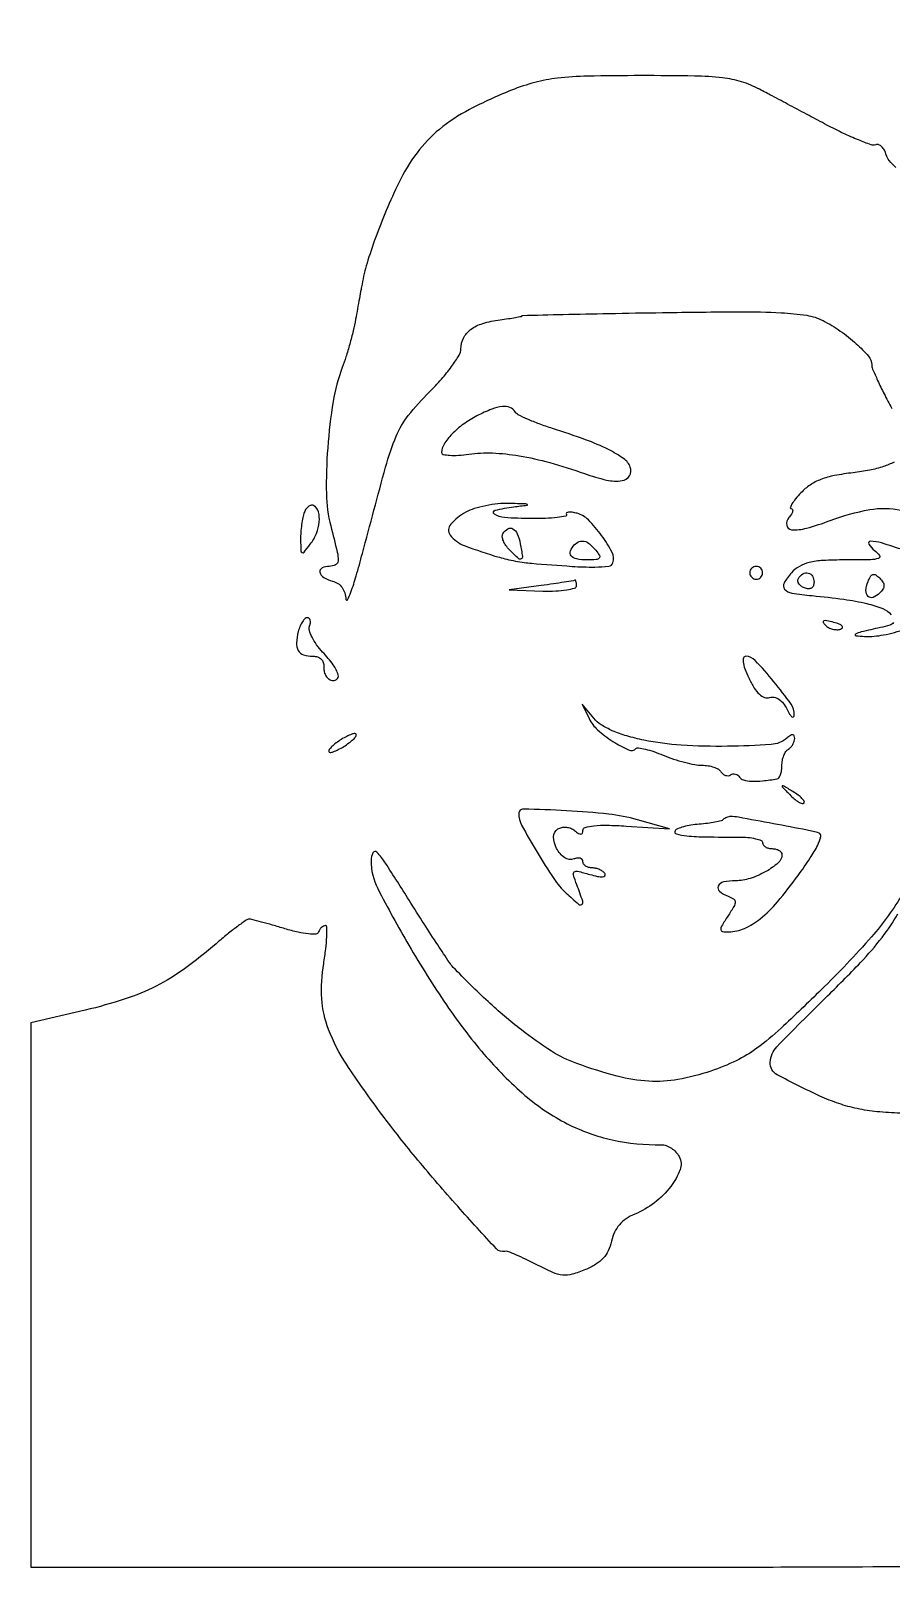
# Model space of a CAD drawing. Extents: x 0 to 320, y 0 to 260.
# Drawn here: x 0 to 134, y 0 to 239.5 of the extents above; entities that cross this region are included whole.
import ezdxf

# ---------------------------------------------------------------- set-up
doc = ezdxf.new("R2010")
doc.units = 0

msp = doc.modelspace()

# ---------------------------------------------------------------- linework, layer by layer
for points in [[(134.754366, 218.142321, -0.034593), (133.714896, 219.232346, -0.109618), (133.257334, 220.123955, 0.056822), (132.978281, 220.844913, 0.080057), (132.56596, 221.395711, 0.102896), (132.090288, 221.696161, 0.17239), (131.622675, 221.704046, -0.167199), (130.890265, 221.709004, -0.011449), (128.920411, 222.452708, -0.015349), (126.571739, 223.486358, -0.010873), (124, 224.783122, -0.000028), (121.21834, 226.26266, -0.000023), (118.234375, 227.850193, -0.000023), (115.482779, 229.314428, -0.00006), (113.5, 230.369968, 0.047872), (110.727898, 231.52128, 0.046134), (107.752835, 232.14225, 0.024641), (103.396331, 232.422745, 0.0041), (95, 232.480048, 0.004794), (86.735589, 232.389427, 0.022945), (82.031696, 232.076463, 0.03688), (78.516281, 231.414791, 0.03041), (74.894718, 230.212345, 0.02456), (68.316729, 227.191693, 0.052101), (63.645025, 224.10617, 0.060808), (60.171872, 220.463073, 0.047246), (57.327642, 215.778215, 0.012428), (55.377342, 211.484452, 0.013272), (53.687659, 207.191329, 0.014187), (52.376446, 203.235206, 0.027551), (51.596441, 200, 0.000235), (51.445069, 199.172961, 0.000053), (51.188322, 197.765625, 0.000055), (50.892368, 196.141407, 0.000053), (50.593648, 194.5, -0.013633), (50.218268, 192.714125, -0.008553), (49.687002, 190.646875, -0.008584), (49.0938, 188.628289, -0.015496), (48.528818, 187, 0.050848), (47.10394, 181.715325, 0.022152), (46.251183, 174.488526, 0.021912), (46.040608, 167.31368, 0.059901), (46.718086, 162.293333, -0.004049), (47.73691, 158.23044, -0.068165), (47.876892, 156.855775, -0.272409), (47.483007, 156.236569, -0.118636), (46.5, 156, 0.112956), (45.37234, 155.741956, 0.346964), (45.051959, 155.083675, 0.208357), (45.63262, 154.280259, 0.069702), (47, 153.710251, -0.084388), (47.837297, 153.332156, -0.088022), (48.488592, 152.702982, -0.083146), (48.909753, 151.855417, -0.065665), (49.077315, 150.84362, 0.760744), (49.323746, 150.784062, 0.040353), (49.866867, 151.979063, 0.015743), (50.688672, 154.5059, 0.00636), (51.656584, 158, -0.002351), (55.270343, 171.464231, -0.031368), (56.928863, 176.312066, -0.069059), (58.803357, 179.5095, -0.030638), (62.069228, 183.163243, 0.017551), (63.957215, 185.167396, 0.02214), (65.551586, 187.154451, 0.020967), (66.718484, 188.897284, 0.137879), (67, 189.898754, -0.117083), (67.39919, 191.580118, -0.116959), (68.511643, 192.903369, -0.087237), (70.400317, 193.850511, -0.040523), (73.091729, 194.423602, 0.004796), (74.398519, 194.60561, 0.007905), (75.49882, 194.787457, 0.002511), (76.433591, 194.962022, 0.359699), (76.5, 195.04239, -0.407342), (76.572304, 195.116414, -0.000065), (82.93644, 195.265298, -0.001265), (90.009398, 195.411952, -0.000758), (98.411285, 195.552155, -0.002438), (110.471503, 195.676287, -0.013916), (116.876683, 195.532694, -0.025841), (120.857357, 195.125588, -0.0806), (123.411285, 194.294977, -0.033345), (126.096244, 192.678381, -0.032024), (128.581013, 190.699073, -0.030691), (130.477928, 188.753581, -0.175593), (130.982723, 187.427582, 0.096903), (131.126258, 186.751879, 0.00691), (131.907024, 184.986177, 0.009521), (132.914445, 182.896375, 0.007038), (134.105016, 180.622364, -0.00744)], [(134.498351, 172.253541, -0.038), (132.825168, 171.552799, -0.031898), (130.671148, 170.986978, -0.020114), (128.100408, 170.59087, 0.019389), (125.189304, 170.146635, 0.044183), (123.053566, 169.53593, 0.05596), (121.391196, 168.673381, 0.056605), (119.968533, 167.466505, 0.016169), (119.134514, 166.519136, 0.034292), (118.566086, 165.724536, 0.059416), (118.31529, 165.183005, 0.509797), (118.448131, 165, -0.293076), (118.643832, 164.87451, -0.173356), (118.668863, 164.587941, -0.077157), (118.472467, 164.1363, -0.032144), (118.080707, 163.597246, 0.214199), (117.746769, 162.393929, 0.350158), (118.483217, 161.713548, 0.085651), (120.840233, 161.946868, 0.021919), (124.5, 163.132862, -0.044091), (130.675241, 164.835859, -0.097542), (135.541628, 164.77014, -0.144567)], [(136, 158.5, 0.010431), (132.512597, 159.649206, 0.076257), (130.777296, 159.903034, 0.591237), (130.531704, 159.449087, 0.088039), (131.44113, 158.468197, -0.080094), (132.195982, 157.679363, -0.503279), (132.043221, 157.231911, -0.073549), (130.817107, 157.030978, -0.0039), (126.846117, 157, 0.012522), (123.394595, 156.913543, 0.046447), (121.24221, 156.603826, 0.073024), (119.733726, 155.99864, 0.077131), (118.494452, 154.993869, 0.051755), (117.328679, 153.402169, 0.325743), (117.424365, 152.458735, 0.171067), (118.559658, 151.836961, 0.016981), (121.686102, 151.433795, -0.009966), (126.665895, 150.862532, -0.025509), (130.232247, 150.194552, -0.034205), (132.71282, 149.414849, -0.126962), (134.030683, 148.46303, -0.077148)], [(134.381705, 147.232413, -0.143868), (133.783154, 146.835957, -0.020318), (132.338251, 146.45373, 0.003621), (129.355609, 145.770378, 0.069649), (128.471488, 145.425895, 0.720933), (128.516169, 145.192419, 0.024838), (129.88398, 145.078947, 0.056506), (132.818352, 145.313574, 0.033405), (136.218292, 146.216081, 0.029336)], [(135.877249, 105.056559, -0.046383), (130.949528, 98.261641, -0.019121), (123.122655, 90, -0.005854), (116.860868, 84.018976, -0.028865), (113.106873, 80.901392, -0.045521), (109.872307, 78.94331, -0.032218), (105.942169, 77.332591, -0.037163), (100.806986, 76.019981, -0.058209), (96.261243, 75.748395, -0.050974), (91.361515, 76.531432, -0.021855), (85.031091, 78.51769, -0.054489), (81.122769, 80.43759, -0.024191), (76.421358, 83.75053, -0.021284), (71.239526, 88.157699, -0.015208), (65.815015, 93.5, -0.043197), (65.217972, 94.243954, -0.001939), (63.398355, 96.984893, -0.003244), (61.270941, 100.262716, -0.002314), (58.929783, 103.959211, 0.002653), (55.261522, 109.742427, 0.0489), (53.917659, 111.444679, 0.514779), (53.297044, 111.353415, 0.119054), (53, 110.123584, 0.118829), (54.046053, 105.784225, 0.013788), (58.881138, 96.947768, 0.017584), (64.747478, 87.66134, 0.025964), (70.583583, 79.992144, 0.039606), (76.98052, 73.546132, 0.059433), (83.553342, 69.132664, 0.064373), (90.56191, 66.621671, 0.057701), (98.248152, 65.849041, -0.092931), (98.990797, 65.721378, -0.058675), (99.776021, 65.319755, -0.056275), (100.48276, 64.721534, -0.066231), (100.994559, 64.010167, -0.215065), (101.132814, 61.971733, -0.075256), (99.674926, 59.341879, -0.064313), (97.144652, 56.808896, -0.066293), (94.078342, 55.03245, 0.049942), (92.717802, 54.30238, 0.067541), (91.676298, 53.375598, 0.068837), (90.933265, 52.219632, 0.05446), (90.458271, 50.810007, -0.05643), (89.956586, 49.340287, -0.075655), (89.171203, 48.174142, -0.069118), (88.015054, 47.221779, -0.038832), (86.392737, 46.390736, -0.029347), (84.306578, 45.659578, -0.095781), (82.855513, 45.532361, -0.078852), (81.310839, 45.944785, -0.01589), (78.74256, 47.185616, 0.008945), (77.069032, 48.023022, 0.012739), (75.551614, 48.701732, 0.008732), (74.274472, 49.208359, 0.155125), (73.837402, 49.231278, -0.277121), (72.549344, 49.609022, -0.003415), (66.505211, 56.25475, -0.010089), (60.303167, 63.455528, -0.011624), (54.691167, 70.574238, -0.015049), (49.178782, 78.390277, -0.05416), (46.387795, 83.804799, -0.077105), (45.342738, 88.617611, -0.056012), (45.628015, 94.099622, 0.011138), (45.95062, 96.36226, 0.018948), (46.106105, 98.266764, 0.013843), (46.1298, 99.75832, 0.410762), (45.885252, 100, 0.119568), (45.585657, 99.927317, 0.068557), (45.279834, 99.712244, 0.062213), (45.014366, 99.39496, 0.061192), (44.833333, 99.020404, -0.300654), (44.412736, 98.694853, -0.042444), (43.261107, 98.706661, -0.033675), (41.643079, 98.971789, -0.015753), (39.591069, 99.520404, 0.003655), (37.659626, 100.087192, 0.005056), (35.91843, 100.565369, 0.003235), (34.451451, 100.942194, 0.061318), (33.981859, 101, 0.155277), (33.542014, 100.86003, 0.00651), (32.197492, 99.881357, 0.010706), (30.623962, 98.650943, 0.007352), (28.89079, 97.191854, -0.02196), (23.948586, 93.272025, -0.039158), (19.522215, 90.568225, -0.03872), (14.694099, 88.568488, -0.020945), (8.497829, 86.830979), (0, 84.82776), (0, 42.41388), (0, 0), (83.065741, 0, 0.000747), (121.646219, 0.057677, 0.002482), (147.016667, 0.259495, 0.00085)], [(135.426364, 70.781973, -0.018296), (131.819546, 71.001942, -0.028072), (128.72721, 71.480786, -0.0299), (125.856138, 72.273959, -0.025189), (122.926364, 73.443097, -0.015509), (116.263051, 76.753347, -0.291046), (115.167381, 78.701783, -0.181027), (116.231317, 81.133989, -0.006087), (123.753653, 88.696932, 0.007989), (129.257276, 94.272521, 0.026649), (132.607329, 98.172914, 0.034193), (135.066545, 101.861814, 0.021031)]]:
    msp.add_lwpolyline(points, format="xyb")
for points in [[(69.5, 179.45065, 0.038252), (67.39027, 178.157336, 0.044307), (65.611546, 176.613051, 0.049662), (64.382191, 175.055046, 0.143164), (64, 173.747597, 0.356132), (64.247256, 173.444485, 0.03517), (65.248437, 173.31158, 0.032014), (66.62051, 173.314791, 0.018924), (68.25, 173.485184, -0.046328), (71.911481, 173.666369, -0.031006), (76.085396, 173.22591, -0.026542), (80.830763, 172.163751, -0.016831), (86.2338, 170.451265, 0.029634), (89.678784, 169.455641, 0.091094), (92.094561, 169.35798, 0.223288), (93.249433, 170.115688, 0.233401), (93.374345, 171.466856, 0.14855), (92.342491, 172.792684, 0.038305), (89.988073, 174.197375, 0.027934), (86.416331, 175.730706, 0.010499), (81.261762, 177.48851, -0.011919), (79.213872, 178.193374, -0.015947), (77.39459, 178.935289, -0.013116), (75.935526, 179.63173, -0.137266), (75.452745, 180.07646, 0.162044), (74.635507, 180.759138, 0.120421), (73.462131, 180.918445, 0.06994), (71.80917, 180.506225, 0.022359)], [(42.604785, 164.412469, 0.041331), (42.374349, 163.622398, 0.016748), (42.186998, 162.515601, 0.016437), (42.063951, 161.305305, 0.020094), (42.031803, 160.168213, 0.006287), (42.074222, 158.43661, 0.277399), (42.264588, 158.144941, 0.348498), (42.570491, 158.213129, 0.008311), (43.531803, 159.44113, 0.064531), (44.497278, 161.132553, 0.073756), (44.944328, 162.939416, 0.09023), (44.813084, 164.48577, 0.190397), (44.104785, 165.435239, 0.169737), (43.716284, 165.521017, 0.120446), (43.294884, 165.363026, 0.091339), (42.902484, 164.974366, 0.060475)], [(67.75, 164.428025, 0.087281), (65.410695, 162.570152, 0.355826), (65.340193, 160.883333, 0.14267), (67.527998, 159.235877, 0.019579), (73, 157.405195, 0.015403), (74.138466, 157.110987, 0.009365), (75.5, 156.830227, 0.009381), (76.86206, 156.602213, 0.016336), (78, 156.471422, 0.003633), (84.3127, 156.000256, 0.018119), (87.862908, 155.890167, 0.026399), (90.032645, 156.016197, 0.293507), (90.675292, 156.537778, 0.20182), (90.543852, 158.172041, 0.036649), (88.914624, 160.818617, 0.038535), (86.860378, 163.247102, 0.134777), (85.100439, 164.263484, 0.025253), (84.322095, 164.425548, 0.063883), (83.745263, 164.441239, 0.166307), (83.468762, 164.314431, 0.355081), (83.440503, 164.096268, -0.522202), (83.319831, 163.817809, -0.020095), (82.009826, 163.607499, -0.021003), (80.193856, 163.467395, -0.011297), (77.947659, 163.439527, -0.012929), (73.806342, 163.588861, -0.134796), (72.211321, 164.134976, -0.651727), (72.324473, 164.749002, -0.027486), (75.25, 165.276604, 0.001416), (77.324726, 165.540046, 0.685326), (77.347945, 165.634905, 0.145046), (77.098155, 165.717998, 0.000766), (74.5, 165.799925, 0.033211), (72.767171, 165.73681, 0.024432), (70.867188, 165.446429, 0.024872), (69.08957, 164.992062, 0.049313)], [(76.244751, 159.5, -0.008244), (76.587189, 157.533378, -0.316639), (76.400118, 157.153312, -0.323559), (75.984217, 157.205892, -0.008447), (74.562237, 158.58062, -0.044372), (73.999387, 159.253335, -0.05587), (73.612836, 159.967, -0.066704), (73.446604, 160.613782, -0.169581), (73.549826, 161.08062, -0.115316), (74.3219, 161.856109, -0.279029), (75.099247, 161.866814, -0.16614), (75.783452, 161.072524, -0.048268)], [(88, 158.5, -0.037417), (88.578847, 157.685618, -0.333054), (88.537632, 157.27432, -0.193794), (88.0561, 157.044628, -0.015561), (86.622445, 157, -0.04664), (85.031768, 157.148701, -0.173401), (84.176696, 157.649485, -0.275273), (84.054976, 158.402012, -0.102486), (84.666667, 159.333333, -0.096175), (85.441361, 159.856126, -0.163139), (86.213419, 159.916819, -0.118966), (87.041159, 159.483995, -0.039885)], [(112, 155, 0.099038), (112.076342, 154.618362, 0.097945), (112.29375, 154.29375, 0.097945), (112.618362, 154.076342, 0.099038), (113, 154, 0.099038), (113.381638, 154.076342, 0.097945), (113.70625, 154.29375, 0.097945), (113.923658, 154.618362, 0.099038), (114, 155, 0.099038), (113.923658, 155.381638, 0.097945), (113.70625, 155.70625, 0.097945), (113.381638, 155.923658, 0.099038), (113, 156, 0.099038), (112.618362, 155.923658, 0.097945), (112.29375, 155.70625, 0.097945), (112.076342, 155.381638, 0.099038)], [(79.5, 153), (74.5, 152.314207), (79.75, 152.157104, 0.017415), (81.787154, 152.167106, 0.029873), (83.476776, 152.33572, 0.031204), (84.71025, 152.613597, 0.333285), (85, 153, 0.023725), (84.982302, 153.372761, 0.0484), (84.926563, 153.660101, 0.08564), (84.845228, 153.824598, 0.394143), (84.75, 153.842896, -0.099636), (84.544948, 153.765144, -0.001156), (83.104687, 153.53049, -0.00347), (81.434424, 153.274203, -0.002252)], [(122, 153.531385, -0.094172), (121.893936, 152.97324, -0.165347), (121.593244, 152.618633, -0.151817), (121.117056, 152.502894, -0.076022), (120.505744, 152.63617, -0.064087), (119.975437, 152.922037, -0.094924), (119.612949, 153.304103, -0.122111), (119.472387, 153.718783, -0.160704), (119.564761, 154.104785, -0.117169), (120.282977, 154.820919, -0.198008), (121.109611, 154.954077, -0.21), (121.754977, 154.468306, -0.128597)], [(132.216667, 151.816667, -0.103621), (131.205275, 151.155634, -0.29781), (130.422432, 151.319633, -0.219336), (130.091174, 152.217175, -0.072159), (130.409244, 153.624089, -0.040341), (130.787781, 154.413665, -0.19067), (131.174991, 154.718105, -0.218633), (131.629413, 154.653597, -0.053524), (132.232783, 154.167217, -0.053474), (132.739052, 153.539301, -0.145657), (132.896548, 152.996548, -0.143917), (132.732364, 152.451783, -0.051746)], [(41.664869, 145.826459, 0.048368), (41.380146, 144.052197, 0.151239), (41.661592, 142.890777, 0.183183), (42.501561, 142.224626, 0.07719), (43.947906, 142, -0.080078), (44.674009, 141.88296, -0.113278), (45.231866, 141.544592, -0.121248), (45.561746, 141.016859, -0.100767), (45.638889, 140.357629, 0.073015), (45.679515, 139.696866, 0.070813), (45.907986, 139.068171, 0.075877), (46.2828, 138.566248, 0.110135), (46.75, 138.274295, 0.23242), (47.630631, 138.37833, 0.332321), (47.89318, 139.08702, 0.087863), (47.122967, 140.633186, 0.0275), (45.463966, 142.633382, -0.031494), (44.530315, 143.777514, -0.039199), (43.821132, 144.952293, -0.043375), (43.40671, 145.995741, -0.165941), (43.432581, 146.684904, 0.05614), (43.563439, 147.18846, 0.10041), (43.538719, 147.613691, 0.147374), (43.367369, 147.892632, 0.183854), (43.085247, 148, 0.195922), (42.718399, 147.850515, 0.054576), (42.316567, 147.361522, 0.046318), (41.944994, 146.658561, 0.03449)], [(123.76845, 146.83155, 0.0741), (124.270088, 146.460029, 0.058506), (124.899953, 146.2138, 0.059552), (125.556574, 146.1234, 0.085105), (126.13671, 146.212237, 0.170804), (126.424773, 146.435848, 0.353106), (126.396366, 146.701526, 0.106885), (125.940026, 146.995597, 0.02593), (125.080159, 147.268787, 0.013933), (123.995419, 147.520386, 0.131195), (123.522275, 147.491559, 0.470166), (123.436586, 147.27067, 0.069225)], [(111.876468, 138.545114, 0.028079), (112.690436, 137.038876, 0.067827), (113.49165, 136.06221, 0.103145), (114.289028, 135.581247, 0.157653), (115.089804, 135.561657, -0.123109), (115.816306, 135.593125, -0.097326), (116.544448, 135.288921, -0.080175), (117.215674, 134.663874, -0.05301), (117.772124, 133.766543, 0.022641), (118.198745, 132.975181, 0.08655), (118.563594, 132.552741, 0.356692), (118.798331, 132.552624, 0.211761), (118.93232, 132.817256, 0.170153), (118.426634, 134.538549, 0.016665), (115.745748, 138.02045, 0.0155), (112.836933, 141.333822, 0.203565), (111.376468, 141.981974, 0.318605), (111.020194, 141.737799, 0.125035), (110.954756, 141.112739, 0.055993), (111.232922, 140.051459, 0.017775)], [(86.962529, 132.26035, 0.097912), (88.282492, 130.526104, 0.039232), (90.673537, 128.721244, 0.035232), (93.120991, 127.391388, 0.312818), (94.26513, 127.598464, -0.240814), (94.654433, 127.724358, -0.020044), (95.72721, 127.506961, -0.023248), (97.047159, 127.118081, -0.015696), (98.514038, 126.558581, 0.019241), (100.112275, 125.961917, 0.016665), (101.829664, 125.457833, 0.016983), (103.416819, 125.105899, 0.046094), (104.563107, 125, -0.040166), (105.496773, 124.924875, -0.042905), (106.38531, 124.701458, -0.047052), (107.10636, 124.374142, -0.124908), (107.510081, 123.983688, 0.08344), (107.815187, 123.635866, 0.092847), (108.206842, 123.422376, 0.100558), (108.623007, 123.374953, 0.117181), (109, 123.5, -0.101307), (109.370478, 123.635928, -0.098451), (109.768584, 123.617384, -0.097394), (110.132738, 123.447284, -0.096815), (110.406265, 123.151666, 0.195051), (111.017522, 122.704155, 0.049775), (112.255862, 122.520513, 0.037176), (113.994774, 122.566713, 0.016919), (116.25, 122.872377, 0.204832), (116.538026, 123.058061, 0.061647), (116.779687, 123.532674, 0.050507), (116.944985, 124.188523, 0.036508), (117, 124.940983, -0.046881), (117.074077, 125.729296, -0.046318), (117.29375, 126.49335, -0.050262), (117.616444, 127.123976, -0.111412), (118, 127.5, 0.067923), (118.382546, 127.815222, 0.052403), (118.70625, 128.248868, 0.053435), (118.926276, 128.728927, 0.080924), (119, 129.181462, 0.096802), (118.920265, 129.589448, 0.299755), (118.699966, 129.740917, 0.151038), (118.327217, 129.633753, 0.02825), (117.748605, 129.206324, -0.157408), (115.299489, 128.226778, -0.013714), (108.514821, 127.949869, -0.019161), (101.3202, 128.12943, -0.03495), (95.5, 128.908952, -0.020524), (92.824864, 129.575115, -0.031653), (90.585009, 130.388624, -0.037436), (88.836613, 131.313364, -0.078696), (87.682885, 132.322024), (85.86577, 134.5)], [(47.55887, 128.468197, 0.02314), (46.879145, 127.902802, 0.065258), (46.481698, 127.431283, 0.206301), (46.434312, 127.143397, 0.344492), (46.617741, 127, 0.091785), (47.129393, 127.094722, 0.024227), (47.894198, 127.431283, 0.023749), (48.742315, 127.906233, 0.022398), (49.55887, 128.468197, 0.02314), (50.238596, 129.033591, 0.065258), (50.636043, 129.50511, 0.206301), (50.683429, 129.792996, 0.344492), (50.5, 129.936393, 0.091785), (49.988347, 129.841671, 0.024227), (49.223543, 129.50511, 0.023749), (48.375426, 129.03016, 0.022398)], [(118.22619, 120.421277, 0.025624), (118.922345, 119.765278, 0.040938), (119.585822, 119.288962, 0.049795), (120.133352, 119.030321, 0.289503), (120.430712, 119.097379, 0.342991), (120.465039, 119.371532, 0.056956), (120.120955, 119.824095, 0.042367), (119.515455, 120.357587, 0.024195), (118.704522, 120.899609, 0.001303), (117.199081, 121.798352, 0.342804), (117.057007, 121.780515, 0.406252), (117.05524, 121.650819, 0.001428)], [(76, 117.466756, 0.124924), (76.457157, 115.665572, 0.010326), (78.86965, 111.430202, 0.013915), (81.4804, 107.323256, 0.05658), (83.401015, 105.075686, 0.007845), (85.327079, 103.334769, 0.357803), (85.82591, 103.31878, 0.323173), (85.976634, 103.823011, 0.007157), (85.057568, 106.348584, -0.015464), (84.520267, 107.905064, -0.30751), (84.659588, 108.363236, -0.233771), (85.184267, 108.480367, -0.009912), (87.076863, 107.977956, 0.018122), (88.275537, 107.680731, 0.060829), (89.079995, 107.611936, 0.194288), (89.428493, 107.767563, 0.342687), (89.460278, 108.064272, 0.09317), (89.13349, 108.422612, 0.052969), (88.628556, 108.72513, 0.050372), (88.035076, 108.930588, 0.058221), (87.440983, 109, -0.065416), (86.890108, 109.072382, -0.08282), (86.423289, 109.284531, -0.099065), (86.111034, 109.599234, -0.147048), (86, 109.968615, 0.173789), (85.884154, 110.291844, 0.1496), (85.581903, 110.492261, 0.104864), (85.121532, 110.528963, 0.059319), (84.576692, 110.391056, -0.252941), (83.164767, 110.574329, -0.115915), (81.908946, 112.01945, -0.118448), (81.443688, 113.850489, -0.263414), (82.113216, 115.069972, -0.091256), (82.717725, 115.305528, -0.071409), (83.422406, 115.33866, -0.069845), (84.123254, 115.170817, -0.079719), (84.716462, 114.820353, 0.02644), (85.322736, 114.36909, 0.154275), (85.700283, 114.260176, 0.306462), (85.921837, 114.418356, 0.089239), (86, 114.852813, -0.337517), (86.35642, 115.320668, -0.042484), (87.689862, 115.568597, -0.03007), (89.763985, 115.649102, -0.010493), (92.75, 115.522679), (99.5, 115.094842), (94.5, 116.503288, 0.041324), (90.018365, 117.374374, 0.014336), (83.449408, 117.905663, 0.006001), (76.72824, 118.174864, 0.422447)], [(107.864275, 116.530942, -0.136277), (107.516715, 116.334466, -0.013491), (106.571373, 116.126396, -0.016222), (105.409595, 115.942215, -0.012184), (104.121585, 115.812441, 0.020953), (102.83274, 115.659713, 0.027004), (101.667703, 115.406707, 0.02675), (100.746095, 115.09994, 0.161998), (100.364959, 114.7815, 0.505211), (100.56242, 114.290036, 0.038886), (102.202935, 113.999288, 0.021043), (105.152847, 113.835119, 0.004577), (110.25, 113.812895, -0.023037), (111.687185, 113.753547, -0.036909), (112.898438, 113.556683, -0.042542), (113.766924, 113.268936, -0.3), (114, 112.915437, 0.160812), (114.115285, 112.566261, 0.096563), (114.440625, 112.26891, 0.078093), (114.92634, 112.06807, 0.059122), (115.5, 112, -0.061006), (116.073593, 111.929753, -0.07958), (116.559375, 111.722907, -0.097455), (116.884591, 111.416474, -0.156466), (117, 111.056704, -0.216965), (116.423506, 109.7907, -0.05115), (114.475736, 108.417817, -0.050211), (112.03909, 107.354642, -0.077929), (109.777494, 107, 0.050843), (107.924815, 106.81112, 0.232775), (107.095275, 106.16651, 0.351132), (107.278341, 105.357654, 0.076762), (108.608335, 104.596802, -0.054577), (109.459786, 104.158436, -0.25367), (109.710791, 103.687215, -0.131543), (109.520595, 102.997315, -0.012364), (108.585282, 101.489813, 0.008104), (107.59982, 99.931278, 0.152486), (107.461041, 99.376177, 0.360937), (107.728609, 99.089207, 0.036913), (108.726947, 99.035435, 0.099532), (111.168257, 99.577242, 0.066487), (113.617208, 101.077302, 0.046671), (116.300348, 103.708559, 0.018213), (119.50926, 107.79688, 0.010889), (121.422045, 110.549672, 0.031917), (122.572507, 112.551217, 0.051002), (123.073656, 113.899176, 0.402796), (122.776818, 114.42762, 0.025348), (120.915411, 114.888046, 0.001802), (115.667916, 115.887429, 0.001179), (110.234675, 116.888647, 0.044999), (108.999885, 117, 0.059008), (108.710341, 116.96571, 0.039006), (108.391347, 116.862214, 0.03903), (108.092613, 116.710572, 0.059484)]]:
    msp.add_lwpolyline(points, format="xyb", close=True)

doc.saveas('drawing.dxf')
